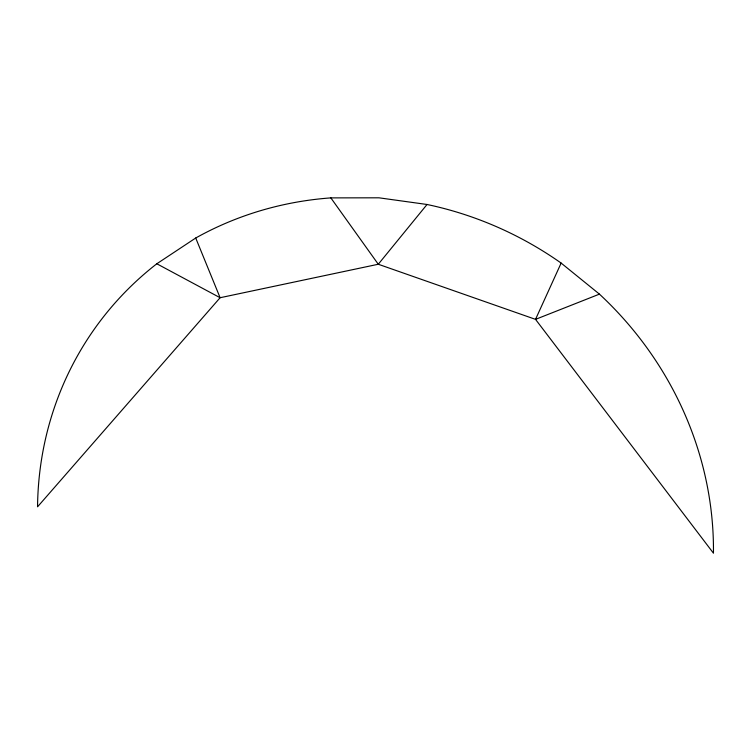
<?xml version="1.0" encoding="UTF-8"?>
<svg xmlns="http://www.w3.org/2000/svg" width="751" height="751" viewBox="0 0 751 751"><rect width="100%" height="100%" fill="white"/><g stroke="black" fill="none" stroke-linecap="round" stroke-linejoin="round"><path stroke-width="1.13" d="M561.138 263.075L535.529 319.363L713.45 553.187A345.601 325.07 38 0 0 599.439 294.129L561.138 263.075A345.601 325.07 38 0 0 427.037 204.488L378.983 197.813L330.844 197.888A345.601 325.07 38 0 0 195.72 238.011L156.818 263.77A345.601 325.07 38 0 0 37.55 506.822L220.109 297.725L378.279 264.249L535.529 319.363L599.439 294.129M427.037 204.488L378.279 264.249L330.844 197.888M156.818 263.77L220.109 297.725L195.72 238.011"/></g></svg>
